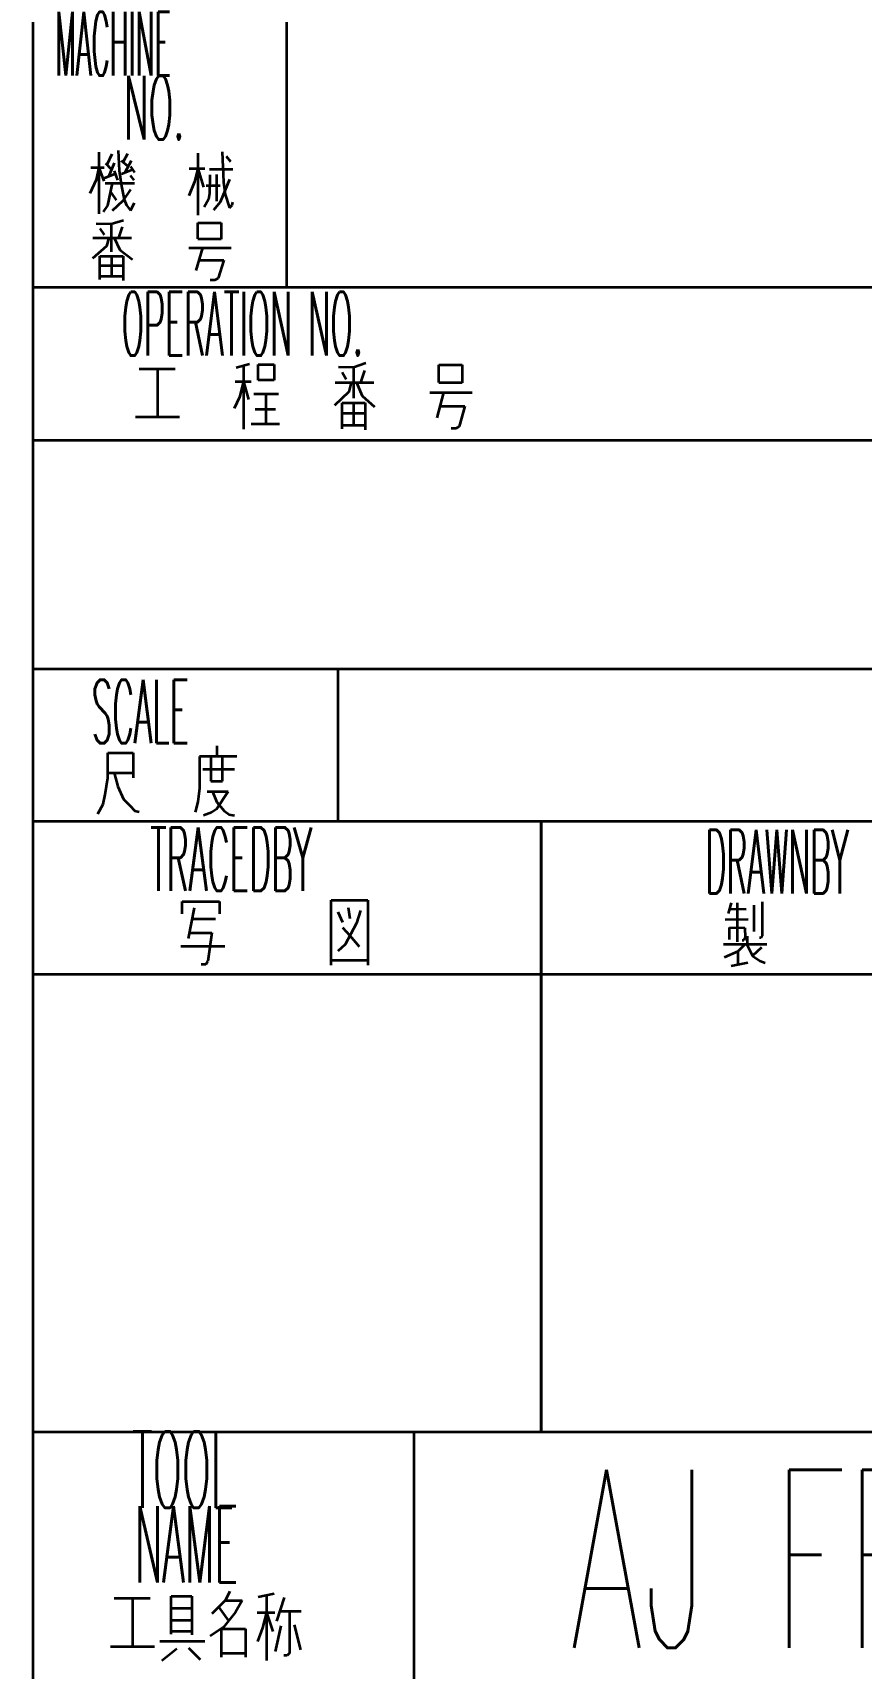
# Model space of a CAD drawing. Header units: millimetres. Extents: x 1333 to 104182, y -63211 to -5704.
# Drawn here: x 48372.4 to 48405, y -63112.6 to -63048.3 of the extents above; entities that cross this region are included whole.
import ezdxf
from ezdxf.enums import TextEntityAlignment as Align

# ---------------------------------------------------------------- set-up
doc = ezdxf.new("R2010")
doc.units = ezdxf.units.MM
doc.header["$LTSCALE"] = 0.5
doc.styles.get("Standard").update_dxf_attribs({"font": 'simplex.shx'})

msp = doc.modelspace()

# ---------------------------------------------------------------- linework, layer by layer
at = {"color": 7, "lineweight": 35}
for p, q in [((48372.405, -63047.278), (48372.405, -63172.422)), ((48372.405, -63047.278), (48372.405, -63172.422)), ((48497.405, -63058.278), (48372.405, -63058.278)), ((48497.405, -63058.278), (48372.405, -63058.278)), ((48372.405, -63064.278), (48412.405, -63064.278)), ((48372.405, -63064.278), (48412.405, -63064.278)), ((48497.405, -63073.278), (48372.405, -63073.278)), ((48497.405, -63073.278), (48372.405, -63073.278)), ((48497.405, -63079.278), (48372.405, -63079.278)), ((48497.405, -63079.278), (48372.405, -63079.278)), ((48392.405, -63103.278), (48392.405, -63079.278)), ((48392.405, -63079.278), (48392.405, -63103.278)), ((48392.405, -63103.278), (48392.405, -63079.278)), ((48392.405, -63079.278), (48392.405, -63103.278)), ((48372.405, -63085.278), (48497.405, -63085.278)), ((48372.405, -63085.278), (48497.405, -63085.278)), ((48497.405, -63103.278), (48372.405, -63103.278)), ((48497.405, -63103.278), (48372.405, -63103.278)), ((48387.405, -63128.278), (48387.405, -63103.278)), ((48387.405, -63128.278), (48387.405, -63103.278))]:
    msp.add_line(p, q, dxfattribs=at)
at = {"color": 7, "lineweight": 35, "ltscale": 0.275}
msp.add_line((48382.405, -63058.278), (48382.405, -63047.278), dxfattribs=at)
msp.add_line((48382.405, -63058.278), (48382.405, -63047.278), dxfattribs=at)
at = {"color": 7, "lineweight": 35, "ltscale": 0.019506}
for p, q in [((48375.762, -63052.899), (48375.808, -63053.678)), ((48375.762, -63052.899), (48375.808, -63053.678)), ((48381.603, -63110.37), (48381.849, -63111.111)), ((48381.603, -63110.37), (48381.849, -63111.111))]:
    msp.add_line(p, q, dxfattribs=at)
at = {"color": 7, "lineweight": 35, "ltscale": 0.060724}
msp.add_line((48375.007, -63052.955), (48375.007, -63055.384), dxfattribs=at)
msp.add_line((48375.007, -63052.955), (48375.007, -63055.384), dxfattribs=at)
at = {"color": 7, "lineweight": 35, "ltscale": 0.008654}
msp.add_line((48375.264, -63053.393), (48375.506, -63053.641), dxfattribs=at)
msp.add_line((48375.264, -63053.393), (48375.506, -63053.641), dxfattribs=at)
at = {"color": 7, "lineweight": 35, "ltscale": 0.011365}
msp.add_line((48375.52, -63053.043), (48375.328, -63053.455), dxfattribs=at)
msp.add_line((48375.52, -63053.043), (48375.328, -63053.455), dxfattribs=at)
at = {"color": 7, "lineweight": 35, "ltscale": 0.014615}
msp.add_line((48375.611, -63053.389), (48375.387, -63053.929), dxfattribs=at)
msp.add_line((48375.611, -63053.389), (48375.387, -63053.929), dxfattribs=at)
at = {"color": 7, "lineweight": 35, "ltscale": 0.008235}
msp.add_line((48375.881, -63053.282), (48376.128, -63053.501), dxfattribs=at)
msp.add_line((48375.881, -63053.282), (48376.128, -63053.501), dxfattribs=at)
at = {"color": 7, "lineweight": 35, "ltscale": 0.008806}
msp.add_line((48376.137, -63053.027), (48375.968, -63053.336), dxfattribs=at)
msp.add_line((48376.137, -63053.027), (48375.968, -63053.336), dxfattribs=at)
at = {"color": 7, "lineweight": 35, "ltscale": 0.013193}
msp.add_line((48376.283, -63053.303), (48376.027, -63053.764), dxfattribs=at)
msp.add_line((48376.283, -63053.303), (48376.027, -63053.764), dxfattribs=at)
at = {"color": 7, "lineweight": 35, "ltscale": 0.007169}
msp.add_line((48376.251, -63053.517), (48376.416, -63053.752), dxfattribs=at)
msp.add_line((48376.251, -63053.517), (48376.416, -63053.752), dxfattribs=at)
at = {"color": 7, "lineweight": 35, "ltscale": 0.060892}
msp.add_line((48378.901, -63052.995), (48378.901, -63055.431), dxfattribs=at)
msp.add_line((48378.901, -63052.995), (48378.901, -63055.431), dxfattribs=at)
at = {"color": 7, "lineweight": 35, "ltscale": 0.029794}
msp.add_line((48379.865, -63052.95), (48379.906, -63054.141), dxfattribs=at)
msp.add_line((48379.865, -63052.95), (48379.906, -63054.141), dxfattribs=at)
at = {"color": 7, "lineweight": 35, "ltscale": 0.006582}
msp.add_line((48380.016, -63053.119), (48380.185, -63053.321), dxfattribs=at)
msp.add_line((48380.016, -63053.119), (48380.185, -63053.321), dxfattribs=at)
at = {"color": 7, "lineweight": 35, "ltscale": 0.014832}
msp.add_line((48374.906, -63054.043), (48374.655, -63054.581), dxfattribs=at)
msp.add_line((48374.906, -63054.043), (48374.655, -63054.581), dxfattribs=at)
at = {"color": 7, "lineweight": 35, "ltscale": 0.013098}
msp.add_line((48374.698, -63053.564), (48375.222, -63053.564), dxfattribs=at)
msp.add_line((48374.698, -63053.564), (48375.222, -63053.564), dxfattribs=at)
at = {"color": 7, "lineweight": 35, "ltscale": 0.012242}
msp.add_line((48375.007, -63053.564), (48374.906, -63054.043), dxfattribs=at)
msp.add_line((48375.007, -63053.564), (48374.906, -63054.043), dxfattribs=at)
at = {"color": 7, "lineweight": 35, "ltscale": 0.014135}
msp.add_line((48375.007, -63053.564), (48375.201, -63054.095), dxfattribs=at)
msp.add_line((48375.007, -63053.564), (48375.201, -63054.095), dxfattribs=at)
at = {"color": 7, "lineweight": 35, "ltscale": 0.011112}
msp.add_line((48375.223, -63053.979), (48375.634, -63053.81), dxfattribs=at)
msp.add_line((48375.223, -63053.979), (48375.634, -63053.81), dxfattribs=at)
at = {"color": 7, "lineweight": 35, "ltscale": 0.028906}
msp.add_line((48375.259, -63054.172), (48376.416, -63054.172), dxfattribs=at)
msp.add_line((48375.259, -63054.172), (48376.416, -63054.172), dxfattribs=at)
at = {"color": 7, "lineweight": 35, "ltscale": 0.022542}
msp.add_line((48375.534, -63054.172), (48375.346, -63055.054), dxfattribs=at)
msp.add_line((48375.534, -63054.172), (48375.346, -63055.054), dxfattribs=at)
at = {"color": 7, "lineweight": 35, "ltscale": 0.009807}
msp.add_line((48375.607, -63053.694), (48375.735, -63054.065), dxfattribs=at)
msp.add_line((48375.607, -63053.694), (48375.735, -63054.065), dxfattribs=at)
at = {"color": 7, "lineweight": 35, "ltscale": 0.015709}
msp.add_line((48375.808, -63053.678), (48375.895, -63054.3), dxfattribs=at)
msp.add_line((48375.808, -63053.678), (48375.895, -63054.3), dxfattribs=at)
at = {"color": 7, "lineweight": 35, "ltscale": 0.011429}
msp.add_line((48375.904, -63053.81), (48376.329, -63053.641), dxfattribs=at)
msp.add_line((48375.904, -63053.81), (48376.329, -63053.641), dxfattribs=at)
at = {"color": 7, "lineweight": 35, "ltscale": 0.005982}
msp.add_line((48376.237, -63053.876), (48376.383, -63054.065), dxfattribs=at)
msp.add_line((48376.237, -63053.876), (48376.383, -63054.065), dxfattribs=at)
at = {"color": 7, "lineweight": 35, "ltscale": 0.014807}
msp.add_line((48378.769, -63054.128), (48378.545, -63054.677), dxfattribs=at)
msp.add_line((48378.769, -63054.128), (48378.545, -63054.677), dxfattribs=at)
at = {"color": 7, "lineweight": 35, "ltscale": 0.01554}
msp.add_line((48378.554, -63053.605), (48379.175, -63053.605), dxfattribs=at)
msp.add_line((48378.554, -63053.605), (48379.175, -63053.605), dxfattribs=at)
at = {"color": 7, "lineweight": 35, "ltscale": 0.013495}
msp.add_line((48378.901, -63053.605), (48378.769, -63054.128), dxfattribs=at)
msp.add_line((48378.901, -63053.605), (48378.769, -63054.128), dxfattribs=at)
at = {"color": 7, "lineweight": 35, "ltscale": 0.018979}
msp.add_line((48378.901, -63053.605), (48379.125, -63054.33), dxfattribs=at)
msp.add_line((48378.901, -63053.605), (48379.125, -63054.33), dxfattribs=at)
at = {"color": 7, "lineweight": 35, "ltscale": 0.022961}
msp.add_line((48379.354, -63053.622), (48380.272, -63053.622), dxfattribs=at)
msp.add_line((48379.354, -63053.622), (48380.272, -63053.622), dxfattribs=at)
at = {"color": 7, "lineweight": 35, "ltscale": 0.018443}
msp.add_line((48379.367, -63053.844), (48379.358, -63054.582), dxfattribs=at)
msp.add_line((48379.367, -63053.844), (48379.358, -63054.582), dxfattribs=at)
at = {"color": 7, "lineweight": 35, "ltscale": 0.026068}
msp.add_line((48379.632, -63053.84), (48379.632, -63054.883), dxfattribs=at)
msp.add_line((48379.632, -63053.84), (48379.632, -63054.883), dxfattribs=at)
at = {"color": 7, "lineweight": 35, "ltscale": 0.024334}
msp.add_line((48380.149, -63054.029), (48379.774, -63054.928), dxfattribs=at)
msp.add_line((48380.149, -63054.029), (48379.774, -63054.928), dxfattribs=at)
at = {"color": 7, "lineweight": 35, "ltscale": 0.012072}
msp.add_line((48379.906, -63054.141), (48379.975, -63054.619), dxfattribs=at)
msp.add_line((48379.906, -63054.141), (48379.975, -63054.619), dxfattribs=at)
at = {"color": 7, "lineweight": 35, "ltscale": 0.009936}
msp.add_line((48375.461, -63054.518), (48375.693, -63054.84), dxfattribs=at)
msp.add_line((48375.461, -63054.518), (48375.693, -63054.84), dxfattribs=at)
at = {"color": 7, "lineweight": 35, "ltscale": 0.013168}
msp.add_line((48375.895, -63054.3), (48376.005, -63054.815), dxfattribs=at)
msp.add_line((48375.895, -63054.3), (48376.005, -63054.815), dxfattribs=at)
at = {"color": 7, "lineweight": 35, "ltscale": 0.013505}
msp.add_line((48376.251, -63054.428), (48375.945, -63054.873), dxfattribs=at)
msp.add_line((48376.251, -63054.428), (48375.945, -63054.873), dxfattribs=at)
at = {"color": 7, "lineweight": 35, "ltscale": 0.006149}
msp.add_line((48376.005, -63054.815), (48376.1, -63055.042), dxfattribs=at)
msp.add_line((48376.005, -63054.815), (48376.1, -63055.042), dxfattribs=at)
at = {"color": 7, "lineweight": 35, "ltscale": 0.008715}
msp.add_line((48379.321, -63054.813), (48379.152, -63055.117), dxfattribs=at)
msp.add_line((48379.321, -63054.813), (48379.152, -63055.117), dxfattribs=at)
at = {"color": 7, "lineweight": 35, "ltscale": 0.013708}
msp.add_line((48379.234, -63054.264), (48379.783, -63054.264), dxfattribs=at)
msp.add_line((48379.234, -63054.264), (48379.783, -63054.264), dxfattribs=at)
at = {"color": 7, "lineweight": 35, "ltscale": 0.005843}
msp.add_line((48379.358, -63054.582), (48379.321, -63054.813), dxfattribs=at)
msp.add_line((48379.358, -63054.582), (48379.321, -63054.813), dxfattribs=at)
at = {"color": 7, "lineweight": 35, "ltscale": 0.013786}
msp.add_line((48379.975, -63054.619), (48380.149, -63055.142), dxfattribs=at)
msp.add_line((48379.975, -63054.619), (48380.149, -63055.142), dxfattribs=at)
at = {"color": 7, "lineweight": 35, "ltscale": 0.007633}
msp.add_line((48375.346, -63055.054), (48375.173, -63055.306), dxfattribs=at)
msp.add_line((48375.346, -63055.054), (48375.173, -63055.306), dxfattribs=at)
at = {"color": 7, "lineweight": 35, "ltscale": 0.014353}
msp.add_line((48375.945, -63054.873), (48375.529, -63055.268), dxfattribs=at)
msp.add_line((48375.945, -63054.873), (48375.529, -63055.268), dxfattribs=at)
at = {"color": 7, "lineweight": 35, "ltscale": 0.00645}
msp.add_line((48376.1, -63055.042), (48376.255, -63055.248), dxfattribs=at)
msp.add_line((48376.1, -63055.042), (48376.255, -63055.248), dxfattribs=at)
at = {"color": 7, "lineweight": 35, "ltscale": 0.008462}
msp.add_line((48376.255, -63055.248), (48376.411, -63054.947), dxfattribs=at)
msp.add_line((48376.255, -63055.248), (48376.411, -63054.947), dxfattribs=at)
at = {"color": 7, "lineweight": 35, "ltscale": 0.010031}
msp.add_line((48379.774, -63054.928), (48379.518, -63055.237), dxfattribs=at)
msp.add_line((48379.774, -63054.928), (48379.518, -63055.237), dxfattribs=at)
at = {"color": 7, "lineweight": 35, "ltscale": 0.003454}
msp.add_line((48380.149, -63055.142), (48380.249, -63055.047), dxfattribs=at)
msp.add_line((48380.149, -63055.142), (48380.249, -63055.047), dxfattribs=at)
at = {"color": 7, "lineweight": 35, "ltscale": 0.003042}
msp.add_line((48380.249, -63055.047), (48380.272, -63054.928), dxfattribs=at)
msp.add_line((48380.249, -63055.047), (48380.272, -63054.928), dxfattribs=at)
at = {"color": 7, "lineweight": 35, "ltscale": 0.014798}
msp.add_line((48375.494, -63055.791), (48374.902, -63055.778), dxfattribs=at)
msp.add_line((48375.494, -63055.791), (48374.902, -63055.778), dxfattribs=at)
at = {"color": 7, "lineweight": 35, "ltscale": 0.007403}
msp.add_line((48375.05, -63055.962), (48375.213, -63056.21), dxfattribs=at)
msp.add_line((48375.05, -63055.962), (48375.213, -63056.21), dxfattribs=at)
at = {"color": 7, "lineweight": 35, "ltscale": 0.012683}
msp.add_line((48375.98, -63055.644), (48375.494, -63055.791), dxfattribs=at)
msp.add_line((48375.98, -63055.644), (48375.494, -63055.791), dxfattribs=at)
at = {"color": 7, "lineweight": 35, "ltscale": 0.027322}
msp.add_line((48375.494, -63055.791), (48375.494, -63056.883), dxfattribs=at)
msp.add_line((48375.494, -63055.791), (48375.494, -63056.883), dxfattribs=at)
at = {"color": 7, "lineweight": 35, "ltscale": 0.011416}
msp.add_line((48375.924, -63055.899), (48375.776, -63056.331), dxfattribs=at)
msp.add_line((48375.924, -63055.899), (48375.776, -63056.331), dxfattribs=at)
at = {"color": 7, "lineweight": 35, "ltscale": 0.015567}
msp.add_line((48378.905, -63056.363), (48378.905, -63055.74), dxfattribs=at)
msp.add_line((48378.905, -63056.363), (48378.905, -63055.74), dxfattribs=at)
at = {"color": 7, "lineweight": 35, "ltscale": 0.0229}
for p, q in [((48378.905, -63055.74), (48379.821, -63055.74)), ((48378.905, -63055.74), (48379.821, -63055.74)), ((48379.821, -63056.382), (48378.905, -63056.382)), ((48379.821, -63056.382), (48378.905, -63056.382)), ((48388.384, -63061.32), (48389.3, -63061.32)), ((48388.384, -63061.32), (48389.3, -63061.32)), ((48389.3, -63062.033), (48388.384, -63062.033)), ((48389.3, -63062.033), (48388.384, -63062.033)), ((48384.573, -63062.818), (48385.489, -63062.818)), ((48384.573, -63062.818), (48385.489, -63062.818)), ((48384.573, -63063.221), (48385.489, -63063.221)), ((48384.573, -63063.221), (48385.489, -63063.221)), ((48384.573, -63063.687), (48385.489, -63063.687)), ((48384.573, -63063.687), (48385.489, -63063.687))]:
    msp.add_line(p, q, dxfattribs=at)
at = {"color": 7, "lineweight": 35, "ltscale": 0.016043}
msp.add_line((48379.821, -63055.74), (48379.821, -63056.382), dxfattribs=at)
msp.add_line((48379.821, -63055.74), (48379.821, -63056.382), dxfattribs=at)
at = {"color": 7, "lineweight": 35, "ltscale": 0.018423}
msp.add_line((48375.311, -63056.655), (48374.755, -63057.138), dxfattribs=at)
msp.add_line((48375.311, -63056.655), (48374.755, -63057.138), dxfattribs=at)
at = {"color": 7, "lineweight": 35, "ltscale": 0.03822}
msp.add_line((48374.769, -63056.331), (48376.297, -63056.331), dxfattribs=at)
msp.add_line((48374.769, -63056.331), (48376.297, -63056.331), dxfattribs=at)
at = {"color": 7, "lineweight": 35, "ltscale": 0.008421}
msp.add_line((48375.403, -63056.331), (48375.311, -63056.655), dxfattribs=at)
msp.add_line((48375.403, -63056.331), (48375.311, -63056.655), dxfattribs=at)
at = {"color": 7, "lineweight": 35, "ltscale": 0.012965}
msp.add_line((48375.614, -63056.331), (48375.833, -63056.801), dxfattribs=at)
msp.add_line((48375.614, -63056.331), (48375.833, -63056.801), dxfattribs=at)
at = {"color": 7, "lineweight": 35, "ltscale": 0.041736}
msp.add_line((48378.546, -63056.719), (48380.215, -63056.719), dxfattribs=at)
msp.add_line((48378.546, -63056.719), (48380.215, -63056.719), dxfattribs=at)
at = {"color": 7, "lineweight": 35, "ltscale": 0.023249}
msp.add_line((48379.088, -63056.719), (48378.823, -63057.61), dxfattribs=at)
msp.add_line((48379.088, -63056.719), (48378.823, -63057.61), dxfattribs=at)
at = {"color": 7, "lineweight": 35, "ltscale": 0.022888}
for p, q in [((48375.044, -63057.049), (48375.959, -63057.049)), ((48375.044, -63057.049), (48375.959, -63057.049)), ((48375.044, -63057.411), (48375.959, -63057.411)), ((48375.044, -63057.411), (48375.959, -63057.411)), ((48375.044, -63057.83), (48375.959, -63057.83)), ((48375.044, -63057.83), (48375.959, -63057.83))]:
    msp.add_line(p, q, dxfattribs=at)
at = {"color": 7, "lineweight": 35, "ltscale": 0.022873}
msp.add_line((48375.044, -63057.964), (48375.044, -63057.049), dxfattribs=at)
msp.add_line((48375.044, -63057.964), (48375.044, -63057.049), dxfattribs=at)
at = {"color": 7, "lineweight": 35, "ltscale": 0.019537}
msp.add_line((48375.502, -63057.049), (48375.502, -63057.83), dxfattribs=at)
msp.add_line((48375.502, -63057.049), (48375.502, -63057.83), dxfattribs=at)
at = {"color": 7, "lineweight": 35, "ltscale": 0.015574}
msp.add_line((48375.833, -63056.801), (48376.325, -63057.182), dxfattribs=at)
msp.add_line((48375.833, -63056.801), (48376.325, -63057.182), dxfattribs=at)
at = {"color": 7, "lineweight": 35, "ltscale": 0.023828}
msp.add_line((48375.959, -63057.049), (48375.959, -63058.002), dxfattribs=at)
msp.add_line((48375.959, -63057.049), (48375.959, -63058.002), dxfattribs=at)
at = {"color": 7, "lineweight": 35, "ltscale": 0.024377}
for p, q in [((48378.944, -63057.201), (48379.92, -63057.201)), ((48378.944, -63057.201), (48379.92, -63057.201)), ((48381.098, -63062.46), (48382.073, -63062.46)), ((48381.098, -63062.46), (48382.073, -63062.46)), ((48388.424, -63062.943), (48389.399, -63062.943)), ((48388.424, -63062.943), (48389.399, -63062.943))]:
    msp.add_line(p, q, dxfattribs=at)
at = {"color": 7, "lineweight": 35, "ltscale": 0.01868}
msp.add_line((48379.92, -63057.201), (48379.706, -63057.917), dxfattribs=at)
msp.add_line((48379.92, -63057.201), (48379.706, -63057.917), dxfattribs=at)
at = {"color": 7, "lineweight": 35, "ltscale": 0.004529}
for p, q in [((48379.572, -63057.987), (48379.391, -63057.987)), ((48379.572, -63057.987), (48379.391, -63057.987)), ((48389.052, -63063.816), (48388.871, -63063.816)), ((48389.052, -63063.816), (48388.871, -63063.816))]:
    msp.add_line(p, q, dxfattribs=at)
at = {"color": 7, "lineweight": 35, "ltscale": 0.00377}
msp.add_line((48379.706, -63057.917), (48379.572, -63057.987), dxfattribs=at)
msp.add_line((48379.706, -63057.917), (48379.572, -63057.987), dxfattribs=at)
at = {"color": 7, "lineweight": 35, "ltscale": 0.012807}
msp.add_line((48385.51, -63061.258), (48385.024, -63061.42), dxfattribs=at)
msp.add_line((48385.51, -63061.258), (48385.024, -63061.42), dxfattribs=at)
at = {"color": 7, "lineweight": 35, "ltscale": 0.035352}
for p, q in [((48376.598, -63061.471), (48378.012, -63061.471)), ((48376.598, -63061.471), (48378.012, -63061.471)), ((48375.613, -63109.81), (48377.027, -63109.81)), ((48375.613, -63109.81), (48377.027, -63109.81))]:
    msp.add_line(p, q, dxfattribs=at)
at = {"color": 7, "lineweight": 35, "ltscale": 0.047241}
msp.add_line((48377.309, -63061.471), (48377.309, -63063.36), dxfattribs=at)
msp.add_line((48377.309, -63061.471), (48377.309, -63063.36), dxfattribs=at)
at = {"color": 7, "lineweight": 35, "ltscale": 0.013541}
msp.add_line((48380.928, -63061.294), (48380.404, -63061.432), dxfattribs=at)
msp.add_line((48380.928, -63061.294), (48380.404, -63061.432), dxfattribs=at)
at = {"color": 7, "lineweight": 35, "ltscale": 0.062445}
msp.add_line((48380.694, -63061.355), (48380.694, -63063.853), dxfattribs=at)
msp.add_line((48380.694, -63061.355), (48380.694, -63063.853), dxfattribs=at)
at = {"color": 7, "lineweight": 35, "ltscale": 0.015881}
for p, q in [((48381.273, -63061.303), (48381.908, -63061.303)), ((48381.273, -63061.303), (48381.908, -63061.303)), ((48381.908, -63061.919), (48381.273, -63061.919)), ((48381.908, -63061.919), (48381.273, -63061.919))]:
    msp.add_line(p, q, dxfattribs=at)
at = {"color": 7, "lineweight": 35, "ltscale": 0.015408}
for p, q in [((48381.273, -63061.919), (48381.273, -63061.303)), ((48381.273, -63061.919), (48381.273, -63061.303)), ((48381.908, -63061.303), (48381.908, -63061.919)), ((48381.908, -63061.303), (48381.908, -63061.919))]:
    msp.add_line(p, q, dxfattribs=at)
at = {"color": 7, "lineweight": 35, "ltscale": 0.014799}
msp.add_line((48385.024, -63061.42), (48384.432, -63061.406), dxfattribs=at)
msp.add_line((48385.024, -63061.42), (48384.432, -63061.406), dxfattribs=at)
at = {"color": 7, "lineweight": 35, "ltscale": 0.007986}
msp.add_line((48384.58, -63061.611), (48384.742, -63061.886), dxfattribs=at)
msp.add_line((48384.58, -63061.611), (48384.742, -63061.886), dxfattribs=at)
at = {"color": 7, "lineweight": 35, "ltscale": 0.030356}
msp.add_line((48385.024, -63061.42), (48385.024, -63062.635), dxfattribs=at)
msp.add_line((48385.024, -63061.42), (48385.024, -63062.635), dxfattribs=at)
at = {"color": 7, "lineweight": 35, "ltscale": 0.012557}
msp.add_line((48385.454, -63061.54), (48385.306, -63062.02), dxfattribs=at)
msp.add_line((48385.454, -63061.54), (48385.306, -63062.02), dxfattribs=at)
at = {"color": 7, "lineweight": 35, "ltscale": 0.017297}
msp.add_line((48388.384, -63062.012), (48388.384, -63061.32), dxfattribs=at)
msp.add_line((48388.384, -63062.012), (48388.384, -63061.32), dxfattribs=at)
at = {"color": 7, "lineweight": 35, "ltscale": 0.017825}
msp.add_line((48389.3, -63061.32), (48389.3, -63062.033), dxfattribs=at)
msp.add_line((48389.3, -63061.32), (48389.3, -63062.033), dxfattribs=at)
at = {"color": 7, "lineweight": 35, "ltscale": 0.015503}
msp.add_line((48380.373, -63061.979), (48380.993, -63061.979), dxfattribs=at)
msp.add_line((48380.373, -63061.979), (48380.993, -63061.979), dxfattribs=at)
at = {"color": 7, "lineweight": 35, "ltscale": 0.015863}
msp.add_line((48380.694, -63061.979), (48380.543, -63062.596), dxfattribs=at)
msp.add_line((48380.694, -63061.979), (48380.543, -63062.596), dxfattribs=at)
at = {"color": 7, "lineweight": 35, "ltscale": 0.01831}
msp.add_line((48380.694, -63061.979), (48380.888, -63062.686), dxfattribs=at)
msp.add_line((48380.694, -63061.979), (48380.888, -63062.686), dxfattribs=at)
at = {"color": 7, "lineweight": 35, "ltscale": 0.029434}
msp.add_line((48381.578, -63062.46), (48381.578, -63063.638), dxfattribs=at)
msp.add_line((48381.578, -63062.46), (48381.578, -63063.638), dxfattribs=at)
at = {"color": 7, "lineweight": 35, "ltscale": 0.019327}
msp.add_line((48384.841, -63062.381), (48384.284, -63062.917), dxfattribs=at)
msp.add_line((48384.841, -63062.381), (48384.284, -63062.917), dxfattribs=at)
at = {"color": 7, "lineweight": 35, "ltscale": 0.038208}
msp.add_line((48384.298, -63062.02), (48385.827, -63062.02), dxfattribs=at)
msp.add_line((48384.298, -63062.02), (48385.827, -63062.02), dxfattribs=at)
at = {"color": 7, "lineweight": 35, "ltscale": 0.009288}
msp.add_line((48384.932, -63062.02), (48384.841, -63062.381), dxfattribs=at)
msp.add_line((48384.932, -63062.02), (48384.841, -63062.381), dxfattribs=at)
at = {"color": 7, "lineweight": 35, "ltscale": 0.014155}
msp.add_line((48385.144, -63062.02), (48385.362, -63062.543), dxfattribs=at)
msp.add_line((48385.144, -63062.02), (48385.362, -63062.543), dxfattribs=at)
at = {"color": 7, "lineweight": 35, "ltscale": 0.016253}
msp.add_line((48385.362, -63062.543), (48385.855, -63062.966), dxfattribs=at)
msp.add_line((48385.362, -63062.543), (48385.855, -63062.966), dxfattribs=at)
at = {"color": 7, "lineweight": 35, "ltscale": 0.041748}
msp.add_line((48388.025, -63062.407), (48389.695, -63062.407), dxfattribs=at)
msp.add_line((48388.025, -63062.407), (48389.695, -63062.407), dxfattribs=at)
at = {"color": 7, "lineweight": 35, "ltscale": 0.025634}
msp.add_line((48388.567, -63062.407), (48388.302, -63063.398), dxfattribs=at)
msp.add_line((48388.567, -63062.407), (48388.302, -63063.398), dxfattribs=at)
at = {"color": 7, "lineweight": 35, "ltscale": 0.012209}
msp.add_line((48380.543, -63062.596), (48380.333, -63063.037), dxfattribs=at)
msp.add_line((48380.543, -63062.596), (48380.333, -63063.037), dxfattribs=at)
at = {"color": 7, "lineweight": 35, "ltscale": 0.019995}
msp.add_line((48381.153, -63063.057), (48381.953, -63063.057), dxfattribs=at)
msp.add_line((48381.153, -63063.057), (48381.953, -63063.057), dxfattribs=at)
at = {"color": 7, "lineweight": 35, "ltscale": 0.025415}
msp.add_line((48384.573, -63063.835), (48384.573, -63062.818), dxfattribs=at)
msp.add_line((48384.573, -63063.835), (48384.573, -63062.818), dxfattribs=at)
at = {"color": 7, "lineweight": 35, "ltscale": 0.021707}
msp.add_line((48385.031, -63062.818), (48385.031, -63063.687), dxfattribs=at)
msp.add_line((48385.031, -63062.818), (48385.031, -63063.687), dxfattribs=at)
at = {"color": 7, "lineweight": 35, "ltscale": 0.026474}
msp.add_line((48385.489, -63062.818), (48385.489, -63063.877), dxfattribs=at)
msp.add_line((48385.489, -63062.818), (48385.489, -63063.877), dxfattribs=at)
at = {"color": 7, "lineweight": 35, "ltscale": 0.020594}
msp.add_line((48389.399, -63062.943), (48389.186, -63063.739), dxfattribs=at)
msp.add_line((48389.399, -63062.943), (48389.186, -63063.739), dxfattribs=at)
at = {"color": 7, "lineweight": 35, "ltscale": 0.043286}
msp.add_line((48376.452, -63063.36), (48378.183, -63063.36), dxfattribs=at)
msp.add_line((48376.452, -63063.36), (48378.183, -63063.36), dxfattribs=at)
at = {"color": 7, "lineweight": 35, "ltscale": 0.027747}
msp.add_line((48381.003, -63063.638), (48382.112, -63063.638), dxfattribs=at)
msp.add_line((48381.003, -63063.638), (48382.112, -63063.638), dxfattribs=at)
at = {"color": 7, "lineweight": 35, "ltscale": 0.003862}
msp.add_line((48389.186, -63063.739), (48389.052, -63063.816), dxfattribs=at)
msp.add_line((48389.186, -63063.739), (48389.052, -63063.816), dxfattribs=at)
at = {"color": 7, "lineweight": 35, "ltscale": 0.15}
msp.add_line((48384.405, -63073.278), (48384.405, -63079.278), dxfattribs=at)
msp.add_line((48384.405, -63073.278), (48384.405, -63079.278), dxfattribs=at)
at = {"color": 7, "lineweight": 35, "ltscale": 0.024719}
msp.add_line((48375.36, -63077.56), (48375.36, -63076.571), dxfattribs=at)
msp.add_line((48375.36, -63077.56), (48375.36, -63076.571), dxfattribs=at)
at = {"color": 7, "lineweight": 35, "ltscale": 0.024854}
for p, q in [((48375.36, -63076.571), (48376.354, -63076.571)), ((48375.36, -63076.571), (48376.354, -63076.571)), ((48375.36, -63077.362), (48376.354, -63077.362)), ((48375.36, -63077.362), (48376.354, -63077.362))]:
    msp.add_line(p, q, dxfattribs=at)
at = {"color": 7, "lineweight": 35, "ltscale": 0.024521}
msp.add_line((48376.354, -63076.571), (48376.354, -63077.552), dxfattribs=at)
msp.add_line((48376.354, -63076.571), (48376.354, -63077.552), dxfattribs=at)
at = {"color": 7, "lineweight": 35, "ltscale": 0.01048}
msp.add_line((48379.646, -63076.294), (48379.646, -63076.714), dxfattribs=at)
msp.add_line((48379.646, -63076.294), (48379.646, -63076.714), dxfattribs=at)
at = {"color": 7, "lineweight": 35, "ltscale": 0.031244}
msp.add_line((48378.967, -63076.714), (48378.967, -63077.963), dxfattribs=at)
msp.add_line((48378.967, -63076.714), (48378.967, -63077.963), dxfattribs=at)
at = {"color": 7, "lineweight": 35, "ltscale": 0.036694}
msp.add_line((48380.435, -63076.714), (48378.967, -63076.714), dxfattribs=at)
msp.add_line((48380.435, -63076.714), (48378.967, -63076.714), dxfattribs=at)
at = {"color": 7, "lineweight": 35, "ltscale": 0.030969}
msp.add_line((48380.34, -63077.228), (48379.101, -63077.228), dxfattribs=at)
msp.add_line((48380.34, -63077.228), (48379.101, -63077.228), dxfattribs=at)
at = {"color": 7, "lineweight": 35, "ltscale": 0.024323}
for p, q in [((48379.417, -63076.714), (48379.417, -63077.687)), ((48379.417, -63076.714), (48379.417, -63077.687)), ((48379.867, -63077.687), (48379.867, -63076.714)), ((48379.867, -63077.687), (48379.867, -63076.714))]:
    msp.add_line(p, q, dxfattribs=at)
at = {"color": 7, "lineweight": 35, "ltscale": 0.016611}
msp.add_line((48375.257, -63078.217), (48375.36, -63077.56), dxfattribs=at)
msp.add_line((48375.257, -63078.217), (48375.36, -63077.56), dxfattribs=at)
at = {"color": 7, "lineweight": 35, "ltscale": 0.013959}
msp.add_line((48375.605, -63077.362), (48375.755, -63077.9), dxfattribs=at)
msp.add_line((48375.605, -63077.362), (48375.755, -63077.9), dxfattribs=at)
at = {"color": 7, "lineweight": 35, "ltscale": 0.013629}
msp.add_line((48375.755, -63077.9), (48375.976, -63078.398), dxfattribs=at)
msp.add_line((48375.755, -63077.9), (48375.976, -63078.398), dxfattribs=at)
at = {"color": 7, "lineweight": 35, "ltscale": 0.013344}
msp.add_line((48378.967, -63077.963), (48378.904, -63078.493), dxfattribs=at)
msp.add_line((48378.967, -63077.963), (48378.904, -63078.493), dxfattribs=at)
at = {"color": 7, "lineweight": 35, "ltscale": 0.011255}
msp.add_line((48379.417, -63077.687), (48379.867, -63077.687), dxfattribs=at)
msp.add_line((48379.417, -63077.687), (48379.867, -63077.687), dxfattribs=at)
at = {"color": 7, "lineweight": 35, "ltscale": 0.01079}
msp.add_line((48374.965, -63078.968), (48375.171, -63078.588), dxfattribs=at)
msp.add_line((48374.965, -63078.968), (48375.171, -63078.588), dxfattribs=at)
at = {"color": 7, "lineweight": 35, "ltscale": 0.009543}
msp.add_line((48375.171, -63078.588), (48375.257, -63078.217), dxfattribs=at)
msp.add_line((48375.171, -63078.588), (48375.257, -63078.217), dxfattribs=at)
at = {"color": 7, "lineweight": 35, "ltscale": 0.008799}
msp.add_line((48375.976, -63078.398), (48376.228, -63078.644), dxfattribs=at)
msp.add_line((48375.976, -63078.398), (48376.228, -63078.644), dxfattribs=at)
at = {"color": 7, "lineweight": 35, "ltscale": 0.010648}
msp.add_line((48378.904, -63078.493), (48378.793, -63078.905), dxfattribs=at)
msp.add_line((48378.904, -63078.493), (48378.793, -63078.905), dxfattribs=at)
at = {"color": 7, "lineweight": 35, "ltscale": 0.020715}
msp.add_line((48379.267, -63078.09), (48380.095, -63078.09), dxfattribs=at)
msp.add_line((48379.267, -63078.09), (48380.095, -63078.09), dxfattribs=at)
at = {"color": 7, "lineweight": 35, "ltscale": 0.011421}
msp.add_line((48379.472, -63078.09), (48379.653, -63078.509), dxfattribs=at)
msp.add_line((48379.472, -63078.09), (48379.653, -63078.509), dxfattribs=at)
at = {"color": 7, "lineweight": 35, "ltscale": 0.020932}
msp.add_line((48380.095, -63078.09), (48379.63, -63078.786), dxfattribs=at)
msp.add_line((48380.095, -63078.09), (48379.63, -63078.786), dxfattribs=at)
at = {"color": 7, "lineweight": 35, "ltscale": 0.011233}
msp.add_line((48379.653, -63078.509), (48379.938, -63078.857), dxfattribs=at)
msp.add_line((48379.653, -63078.509), (48379.938, -63078.857), dxfattribs=at)
at = {"color": 7, "lineweight": 35, "ltscale": 0.007125}
msp.add_line((48376.228, -63078.644), (48376.425, -63078.849), dxfattribs=at)
msp.add_line((48376.228, -63078.644), (48376.425, -63078.849), dxfattribs=at)
at = {"color": 7, "lineweight": 35, "ltscale": 0.004316}
msp.add_line((48376.425, -63078.849), (48376.591, -63078.897), dxfattribs=at)
msp.add_line((48376.425, -63078.849), (48376.591, -63078.897), dxfattribs=at)
at = {"color": 7, "lineweight": 35, "ltscale": 0.008369}
msp.add_line((48379.441, -63078.921), (48379.125, -63079.031), dxfattribs=at)
msp.add_line((48379.441, -63078.921), (48379.125, -63079.031), dxfattribs=at)
at = {"color": 7, "lineweight": 35, "ltscale": 0.005809}
msp.add_line((48379.63, -63078.786), (48379.441, -63078.921), dxfattribs=at)
msp.add_line((48379.63, -63078.786), (48379.441, -63078.921), dxfattribs=at)
at = {"color": 7, "lineweight": 35, "ltscale": 0.006083}
msp.add_line((48379.938, -63078.857), (48380.135, -63079), dxfattribs=at)
msp.add_line((48379.938, -63078.857), (48380.135, -63079), dxfattribs=at)
at = {"color": 7, "lineweight": 35, "ltscale": 0.005221}
msp.add_line((48380.135, -63079), (48380.34, -63079.039), dxfattribs=at)
msp.add_line((48380.135, -63079), (48380.34, -63079.039), dxfattribs=at)
at = {"color": 7, "lineweight": 35, "ltscale": 0.036902}
msp.add_line((48378.28, -63082.417), (48379.756, -63082.417), dxfattribs=at)
msp.add_line((48378.28, -63082.417), (48379.756, -63082.417), dxfattribs=at)
at = {"color": 7, "lineweight": 35, "ltscale": 0.012259}
msp.add_line((48378.28, -63082.907), (48378.28, -63082.417), dxfattribs=at)
msp.add_line((48378.28, -63082.907), (48378.28, -63082.417), dxfattribs=at)
at = {"color": 7, "lineweight": 35, "ltscale": 0.012061}
msp.add_line((48379.756, -63082.417), (48379.756, -63082.899), dxfattribs=at)
msp.add_line((48379.756, -63082.417), (48379.756, -63082.899), dxfattribs=at)
at = {"color": 7, "lineweight": 35, "ltscale": 0.036108}
for p, q in [((48384.144, -63082.361), (48385.588, -63082.361)), ((48384.144, -63082.361), (48385.588, -63082.361)), ((48384.144, -63084.719), (48385.588, -63084.719)), ((48384.144, -63084.719), (48385.588, -63084.719))]:
    msp.add_line(p, q, dxfattribs=at)
at = {"color": 7, "lineweight": 35, "ltscale": 0.063873}
for p, q in [((48384.144, -63084.916), (48384.144, -63082.361)), ((48384.144, -63084.916), (48384.144, -63082.361)), ((48385.588, -63082.361), (48385.588, -63084.916)), ((48385.588, -63082.361), (48385.588, -63084.916))]:
    msp.add_line(p, q, dxfattribs=at)
at = {"color": 7, "lineweight": 35, "ltscale": 0.011129}
msp.add_line((48399.884, -63082.465), (48399.758, -63082.893), dxfattribs=at)
msp.add_line((48399.884, -63082.465), (48399.758, -63082.893), dxfattribs=at)
at = {"color": 7, "lineweight": 35, "ltscale": 0.038324}
msp.add_line((48400.116, -63082.473), (48400.112, -63084.006), dxfattribs=at)
msp.add_line((48400.116, -63082.473), (48400.112, -63084.006), dxfattribs=at)
at = {"color": 7, "lineweight": 35, "ltscale": 0.033368}
msp.add_line((48401.105, -63082.427), (48401.105, -63083.762), dxfattribs=at)
msp.add_line((48401.105, -63082.427), (48401.105, -63083.762), dxfattribs=at)
at = {"color": 7, "lineweight": 35, "ltscale": 0.030595}
msp.add_line((48378.754, -63082.67), (48378.525, -63083.872), dxfattribs=at)
msp.add_line((48378.754, -63082.67), (48378.525, -63083.872), dxfattribs=at)
at = {"color": 7, "lineweight": 35, "ltscale": 0.023132}
msp.add_line((48378.673, -63083.094), (48379.598, -63083.094), dxfattribs=at)
msp.add_line((48378.673, -63083.094), (48379.598, -63083.094), dxfattribs=at)
at = {"color": 7, "lineweight": 35, "ltscale": 0.011061}
msp.add_line((48384.413, -63082.828), (48384.594, -63083.231), dxfattribs=at)
msp.add_line((48384.413, -63082.828), (48384.594, -63083.231), dxfattribs=at)
at = {"color": 7, "lineweight": 35, "ltscale": 0.010992}
msp.add_line((48384.815, -63082.654), (48384.879, -63083.089), dxfattribs=at)
msp.add_line((48384.815, -63082.654), (48384.879, -63083.089), dxfattribs=at)
at = {"color": 7, "lineweight": 35, "ltscale": 0.013066}
msp.add_line((48385.297, -63082.765), (48385.139, -63083.263), dxfattribs=at)
msp.add_line((48385.297, -63082.765), (48385.139, -63083.263), dxfattribs=at)
at = {"color": 7, "lineweight": 35, "ltscale": 0.022352}
msp.add_line((48399.652, -63083.121), (48400.546, -63083.114), dxfattribs=at)
msp.add_line((48399.652, -63083.121), (48400.546, -63083.114), dxfattribs=at)
at = {"color": 7, "lineweight": 35, "ltscale": 0.016373}
msp.add_line((48399.811, -63082.712), (48400.466, -63082.725), dxfattribs=at)
msp.add_line((48399.811, -63082.712), (48400.466, -63082.725), dxfattribs=at)
at = {"color": 7, "lineweight": 35, "ltscale": 0.025931}
msp.add_line((48400.778, -63082.557), (48400.778, -63083.594), dxfattribs=at)
msp.add_line((48400.778, -63082.557), (48400.778, -63083.594), dxfattribs=at)
at = {"color": 7, "lineweight": 35, "ltscale": 0.022034}
msp.add_line((48378.567, -63083.651), (48379.448, -63083.651), dxfattribs=at)
msp.add_line((48378.567, -63083.651), (48379.448, -63083.651), dxfattribs=at)
at = {"color": 7, "lineweight": 35, "ltscale": 0.027953}
msp.add_line((48379.448, -63083.651), (48379.291, -63084.758), dxfattribs=at)
msp.add_line((48379.448, -63083.651), (48379.291, -63084.758), dxfattribs=at)
at = {"color": 7, "lineweight": 35, "ltscale": 0.010602}
msp.add_line((48384.594, -63083.445), (48384.88, -63083.758), dxfattribs=at)
msp.add_line((48384.594, -63083.445), (48384.88, -63083.758), dxfattribs=at)
at = {"color": 7, "lineweight": 35, "ltscale": 0.023868}
msp.add_line((48385.139, -63083.263), (48384.697, -63084.109), dxfattribs=at)
msp.add_line((48385.139, -63083.263), (48384.697, -63084.109), dxfattribs=at)
at = {"color": 7, "lineweight": 35, "ltscale": 0.01417}
msp.add_line((48384.88, -63083.758), (48385.249, -63084.189), dxfattribs=at)
msp.add_line((48384.88, -63083.758), (48385.249, -63084.189), dxfattribs=at)
at = {"color": 7, "lineweight": 35, "ltscale": 0.01182}
msp.add_line((48399.812, -63083.915), (48399.816, -63083.442), dxfattribs=at)
msp.add_line((48399.812, -63083.915), (48399.816, -63083.442), dxfattribs=at)
at = {"color": 7, "lineweight": 35, "ltscale": 0.015227}
msp.add_line((48399.816, -63083.442), (48400.424, -63083.457), dxfattribs=at)
msp.add_line((48399.816, -63083.442), (48400.424, -63083.457), dxfattribs=at)
at = {"color": 7, "lineweight": 35, "ltscale": 0.009534}
msp.add_line((48400.424, -63083.457), (48400.428, -63083.838), dxfattribs=at)
msp.add_line((48400.424, -63083.457), (48400.428, -63083.838), dxfattribs=at)
at = {"color": 7, "lineweight": 35, "ltscale": 0.002477}
msp.add_line((48401.105, -63083.762), (48401.052, -63083.846), dxfattribs=at)
msp.add_line((48401.105, -63083.762), (48401.052, -63083.846), dxfattribs=at)
at = {"color": 7, "lineweight": 35, "ltscale": 0.043213}
msp.add_line((48378.233, -63084.173), (48379.962, -63084.173), dxfattribs=at)
msp.add_line((48378.233, -63084.173), (48379.962, -63084.173), dxfattribs=at)
at = {"color": 7, "lineweight": 35, "ltscale": 0.009648}
msp.add_line((48384.697, -63084.109), (48384.413, -63084.371), dxfattribs=at)
msp.add_line((48384.697, -63084.109), (48384.413, -63084.371), dxfattribs=at)
at = {"color": 7, "lineweight": 35, "ltscale": 0.042615}
msp.add_line((48399.576, -63084.098), (48401.28, -63084.098), dxfattribs=at)
msp.add_line((48399.576, -63084.098), (48401.28, -63084.098), dxfattribs=at)
at = {"color": 7, "lineweight": 35, "ltscale": 0.014748}
msp.add_line((48400.147, -63084.38), (48399.606, -63084.616), dxfattribs=at)
msp.add_line((48400.147, -63084.38), (48399.606, -63084.616), dxfattribs=at)
at = {"color": 7, "lineweight": 35, "ltscale": 0.01003}
msp.add_line((48400.432, -63084.098), (48400.147, -63084.38), dxfattribs=at)
msp.add_line((48400.432, -63084.098), (48400.147, -63084.38), dxfattribs=at)
at = {"color": 7, "lineweight": 35, "ltscale": 0.013156}
msp.add_line((48400.147, -63084.38), (48400.147, -63084.906), dxfattribs=at)
msp.add_line((48400.147, -63084.38), (48400.147, -63084.906), dxfattribs=at)
at = {"color": 7, "lineweight": 35, "ltscale": 0.001526}
for p, q in [((48400.375, -63083.945), (48400.314, -63083.953)), ((48400.375, -63083.945), (48400.314, -63083.953)), ((48401.052, -63083.846), (48400.991, -63083.846)), ((48401.052, -63083.846), (48400.991, -63083.846))]:
    msp.add_line(p, q, dxfattribs=at)
at = {"color": 7, "lineweight": 35, "ltscale": 0.002986}
msp.add_line((48400.428, -63083.838), (48400.375, -63083.945), dxfattribs=at)
msp.add_line((48400.428, -63083.838), (48400.375, -63083.945), dxfattribs=at)
at = {"color": 7, "lineweight": 35, "ltscale": 0.008582}
msp.add_line((48400.516, -63083.785), (48400.516, -63084.128), dxfattribs=at)
msp.add_line((48400.516, -63083.785), (48400.516, -63084.128), dxfattribs=at)
at = {"color": 7, "lineweight": 35, "ltscale": 0.011677}
msp.add_line((48400.516, -63084.128), (48400.721, -63084.548), dxfattribs=at)
msp.add_line((48400.516, -63084.128), (48400.721, -63084.548), dxfattribs=at)
at = {"color": 7, "lineweight": 35, "ltscale": 0.011854}
msp.add_line((48401.071, -63084.227), (48400.721, -63084.548), dxfattribs=at)
msp.add_line((48401.071, -63084.227), (48400.721, -63084.548), dxfattribs=at)
at = {"color": 7, "lineweight": 35, "ltscale": 0.00435}
msp.add_line((48379.212, -63084.892), (48379.038, -63084.9), dxfattribs=at)
msp.add_line((48379.212, -63084.892), (48379.038, -63084.9), dxfattribs=at)
at = {"color": 7, "lineweight": 35, "ltscale": 0.003899}
msp.add_line((48379.291, -63084.758), (48379.212, -63084.892), dxfattribs=at)
msp.add_line((48379.291, -63084.758), (48379.212, -63084.892), dxfattribs=at)
at = {"color": 7, "lineweight": 35, "ltscale": 0.016726}
msp.add_line((48399.884, -63084.952), (48400.539, -63084.815), dxfattribs=at)
msp.add_line((48399.884, -63084.952), (48400.539, -63084.815), dxfattribs=at)
at = {"color": 7, "lineweight": 35, "ltscale": 0.008684}
msp.add_line((48400.721, -63084.548), (48401.006, -63084.746), dxfattribs=at)
msp.add_line((48400.721, -63084.548), (48401.006, -63084.746), dxfattribs=at)
at = {"color": 7, "lineweight": 35, "ltscale": 0.005745}
msp.add_line((48401.006, -63084.746), (48401.223, -63084.822), dxfattribs=at)
msp.add_line((48401.006, -63084.746), (48401.223, -63084.822), dxfattribs=at)
at = {"color": 7, "lineweight": 35, "ltscale": 0.047238}
msp.add_line((48376.325, -63109.81), (48376.325, -63111.699), dxfattribs=at)
msp.add_line((48376.325, -63109.81), (48376.325, -63111.699), dxfattribs=at)
at = {"color": 7, "lineweight": 35, "ltscale": 0.037363}
msp.add_line((48377.856, -63111.225), (48377.856, -63109.731), dxfattribs=at)
msp.add_line((48377.856, -63111.225), (48377.856, -63109.731), dxfattribs=at)
at = {"color": 7, "lineweight": 35, "ltscale": 0.020349}
for p, q in [((48377.856, -63109.731), (48378.67, -63109.731)), ((48377.856, -63109.731), (48378.67, -63109.731)), ((48377.856, -63110.203), (48378.67, -63110.203)), ((48377.856, -63110.203), (48378.67, -63110.203)), ((48377.856, -63110.667), (48378.67, -63110.667)), ((48377.856, -63110.667), (48378.67, -63110.667)), ((48377.856, -63111.105), (48378.67, -63111.105)), ((48377.856, -63111.105), (48378.67, -63111.105))]:
    msp.add_line(p, q, dxfattribs=at)
at = {"color": 7, "lineweight": 35, "ltscale": 0.037793}
msp.add_line((48378.67, -63109.731), (48378.67, -63111.243), dxfattribs=at)
msp.add_line((48378.67, -63109.731), (48378.67, -63111.243), dxfattribs=at)
at = {"color": 7, "lineweight": 35, "ltscale": 0.018417}
msp.add_line((48379.972, -63109.895), (48379.457, -63110.421), dxfattribs=at)
msp.add_line((48379.972, -63109.895), (48379.457, -63110.421), dxfattribs=at)
at = {"color": 7, "lineweight": 35, "ltscale": 0.016932}
msp.add_line((48380.115, -63110.699), (48379.733, -63110.14), dxfattribs=at)
msp.add_line((48380.115, -63110.699), (48379.733, -63110.14), dxfattribs=at)
at = {"color": 7, "lineweight": 35, "ltscale": 0.01005}
msp.add_line((48380.163, -63109.542), (48379.972, -63109.895), dxfattribs=at)
msp.add_line((48380.163, -63109.542), (48379.972, -63109.895), dxfattribs=at)
at = {"color": 7, "lineweight": 35, "ltscale": 0.016846}
msp.add_line((48379.972, -63109.895), (48380.646, -63109.895), dxfattribs=at)
msp.add_line((48379.972, -63109.895), (48380.646, -63109.895), dxfattribs=at)
at = {"color": 7, "lineweight": 35, "ltscale": 0.013337}
msp.add_line((48380.646, -63109.895), (48380.386, -63110.361), dxfattribs=at)
msp.add_line((48380.646, -63109.895), (48380.386, -63110.361), dxfattribs=at)
at = {"color": 7, "lineweight": 35, "ltscale": 0.015902}
msp.add_line((48381.901, -63109.635), (48381.278, -63109.765), dxfattribs=at)
msp.add_line((48381.901, -63109.635), (48381.278, -63109.765), dxfattribs=at)
at = {"color": 7, "lineweight": 35, "ltscale": 0.063971}
msp.add_line((48381.603, -63109.697), (48381.603, -63112.256), dxfattribs=at)
msp.add_line((48381.603, -63109.697), (48381.603, -63112.256), dxfattribs=at)
at = {"color": 7, "lineweight": 35, "ltscale": 0.024585}
msp.add_line((48382.296, -63109.779), (48381.993, -63110.715), dxfattribs=at)
msp.add_line((48382.296, -63109.779), (48381.993, -63110.715), dxfattribs=at)
at = {"color": 7, "lineweight": 35, "ltscale": 0.018938}
msp.add_line((48380.386, -63110.361), (48379.912, -63110.952), dxfattribs=at)
msp.add_line((48380.386, -63110.361), (48379.912, -63110.952), dxfattribs=at)
at = {"color": 7, "lineweight": 35, "ltscale": 0.01731}
msp.add_line((48381.241, -63110.37), (48381.933, -63110.37), dxfattribs=at)
msp.add_line((48381.241, -63110.37), (48381.933, -63110.37), dxfattribs=at)
at = {"color": 7, "lineweight": 35, "ltscale": 0.015606}
msp.add_line((48381.603, -63110.37), (48381.45, -63110.976), dxfattribs=at)
msp.add_line((48381.603, -63110.37), (48381.45, -63110.976), dxfattribs=at)
at = {"color": 7, "lineweight": 35, "ltscale": 0.021167}
msp.add_line((48382.122, -63110.315), (48382.969, -63110.315), dxfattribs=at)
msp.add_line((48382.122, -63110.315), (48382.969, -63110.315), dxfattribs=at)
at = {"color": 7, "lineweight": 35, "ltscale": 0.041412}
msp.add_line((48382.505, -63110.315), (48382.505, -63111.972), dxfattribs=at)
msp.add_line((48382.505, -63110.315), (48382.505, -63111.972), dxfattribs=at)
at = {"color": 7, "lineweight": 35, "ltscale": 0.0158}
msp.add_line((48379.912, -63110.952), (48379.382, -63111.297), dxfattribs=at)
msp.add_line((48379.912, -63110.952), (48379.382, -63111.297), dxfattribs=at)
at = {"color": 7, "lineweight": 35, "ltscale": 0.023572}
for p, q in [((48379.833, -63111.017), (48380.776, -63111.017)), ((48379.833, -63111.017), (48380.776, -63111.017)), ((48379.833, -63111.967), (48380.776, -63111.967)), ((48379.833, -63111.967), (48380.776, -63111.967))]:
    msp.add_line(p, q, dxfattribs=at)
at = {"color": 7, "lineweight": 35, "ltscale": 0.027603}
msp.add_line((48379.833, -63112.121), (48379.833, -63111.017), dxfattribs=at)
msp.add_line((48379.833, -63112.121), (48379.833, -63111.017), dxfattribs=at)
at = {"color": 7, "lineweight": 35, "ltscale": 0.027719}
msp.add_line((48380.776, -63111.017), (48380.776, -63112.126), dxfattribs=at)
msp.add_line((48380.776, -63111.017), (48380.776, -63112.126), dxfattribs=at)
at = {"color": 7, "lineweight": 35, "ltscale": 0.014325}
msp.add_line((48381.45, -63110.976), (48381.246, -63111.511), dxfattribs=at)
msp.add_line((48381.45, -63110.976), (48381.246, -63111.511), dxfattribs=at)
at = {"color": 7, "lineweight": 35, "ltscale": 0.025803}
msp.add_line((48382.17, -63110.896), (48381.938, -63111.902), dxfattribs=at)
msp.add_line((48382.17, -63110.896), (48381.938, -63111.902), dxfattribs=at)
at = {"color": 7, "lineweight": 35, "ltscale": 0.025435}
msp.add_line((48382.69, -63110.85), (48382.937, -63111.837), dxfattribs=at)
msp.add_line((48382.69, -63110.85), (48382.937, -63111.837), dxfattribs=at)
at = {"color": 7, "lineweight": 35, "ltscale": 0.043274}
msp.add_line((48375.468, -63111.699), (48377.199, -63111.699), dxfattribs=at)
msp.add_line((48375.468, -63111.699), (48377.199, -63111.699), dxfattribs=at)
at = {"color": 7, "lineweight": 35, "ltscale": 0.044141}
msp.add_line((48377.41, -63111.492), (48379.176, -63111.492), dxfattribs=at)
msp.add_line((48377.41, -63111.492), (48379.176, -63111.492), dxfattribs=at)
at = {"color": 7, "lineweight": 35, "ltscale": 0.019084}
msp.add_line((48378.079, -63111.792), (48377.479, -63112.265), dxfattribs=at)
msp.add_line((48378.079, -63111.792), (48377.479, -63112.265), dxfattribs=at)
at = {"color": 7, "lineweight": 35, "ltscale": 0.016232}
msp.add_line((48378.533, -63111.758), (48378.996, -63112.213), dxfattribs=at)
msp.add_line((48378.533, -63111.758), (48378.996, -63112.213), dxfattribs=at)
at = {"color": 7, "lineweight": 35, "ltscale": 0.003479}
msp.add_line((48382.421, -63112.056), (48382.281, -63112.056), dxfattribs=at)
msp.add_line((48382.421, -63112.056), (48382.281, -63112.056), dxfattribs=at)
at = {"color": 7, "lineweight": 35, "ltscale": 0.002965}
msp.add_line((48382.505, -63111.972), (48382.421, -63112.056), dxfattribs=at)
msp.add_line((48382.505, -63111.972), (48382.421, -63112.056), dxfattribs=at)

# ---------------------------------------------------------------- texts
at = {"color": 7, "lineweight": 13}
for s, height, width, p, p2 in [('MACHINE', 2.5, 0.290053, (48373.294, -63049.947), (48377.852, -63049.947)), ('MACHINE', 2.5, 0.290053, (48373.294, -63049.947), (48377.852, -63049.947)), (' NO.', 2.5, 0.397773, (48375.295, -63052.462), (48378.373, -63052.462)), (' NO.', 2.5, 0.397773, (48375.295, -63052.462), (48378.373, -63052.462)), ('OPERATION NO.', 2.5, 0.331848, (48375.907, -63060.954), (48385.389, -63060.954)), ('OPERATION NO.', 2.5, 0.331848, (48375.907, -63060.954), (48385.389, -63060.954)), ('SCALE', 2.5, 0.345623, (48374.735, -63076.198), (48378.562, -63076.198)), ('SCALE', 2.5, 0.345623, (48374.735, -63076.198), (48378.562, -63076.198)), ('TRACEDBY', 2.5, 0.336734, (48377.022, -63082.004), (48383.396, -63082.004)), ('TRACEDBY', 2.5, 0.336734, (48377.022, -63082.004), (48383.396, -63082.004)), ('DRAWNBY', 2.5, 0.321805, (48398.88, -63082.101), (48404.511, -63082.101)), ('DRAWNBY', 2.5, 0.321805, (48398.88, -63082.101), (48404.511, -63082.101)), ('TOOL', 3, 0.375844, (48376.311, -63106.25), (48380.284, -63106.25)), ('TOOL', 3, 0.375844, (48376.311, -63106.25), (48380.284, -63106.25)), ('AJ FR FLOOR CTR', 7, 0.465295, (48393.547, -63111.763), (48438.06, -63111.763)), ('NAME', 3, 0.351349, (48376.427, -63109.188), (48380.493, -63109.188)), ('NAME', 3, 0.351349, (48376.427, -63109.188), (48380.493, -63109.188))]:
    msp.add_text(s, height=height, dxfattribs=dict(at, width=width)).set_placement(p, p2, align=Align.FIT)

doc.saveas('drawing.dxf')
